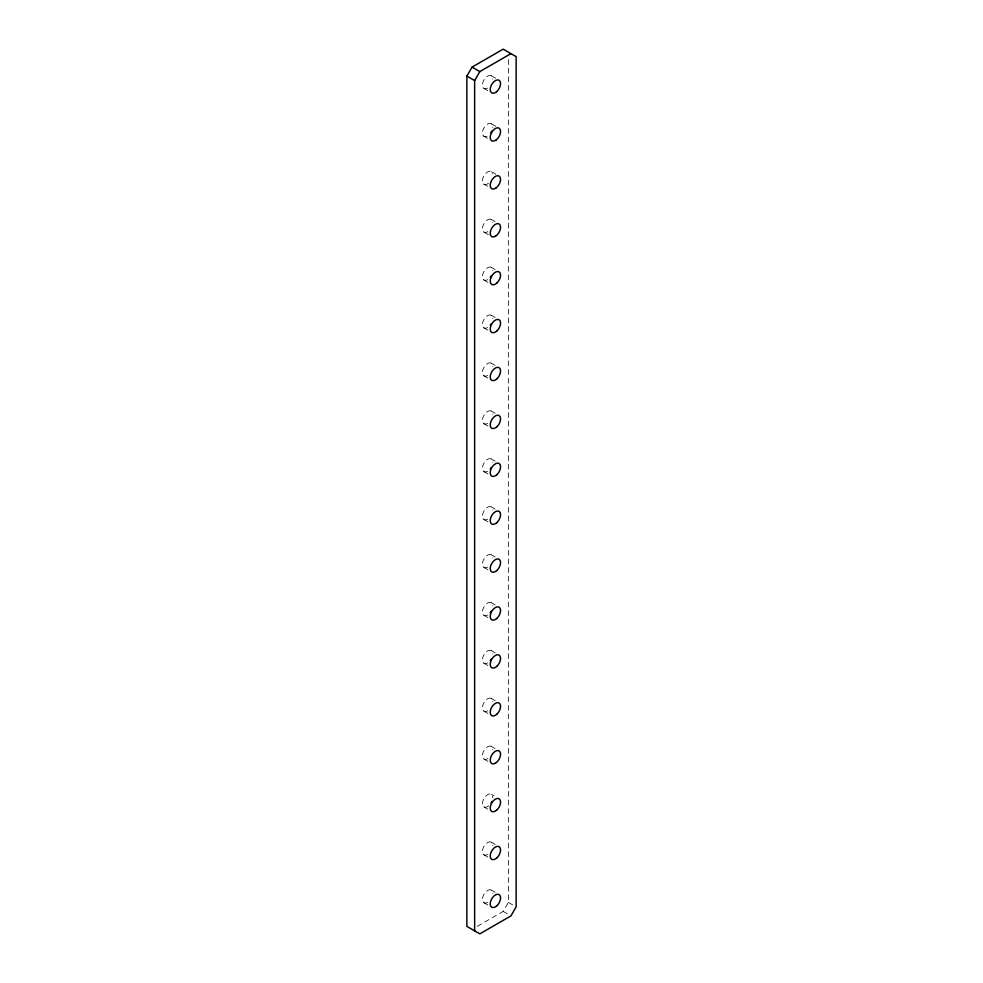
<?xml version="1.0" encoding="UTF-8"?>
<svg xmlns="http://www.w3.org/2000/svg" width="983" height="983" viewBox="0 0 983 983"><rect width="100%" height="100%" fill="white"/><g stroke="black" fill="none" stroke-linecap="round" stroke-linejoin="round"><path stroke-width="0.74" stroke-dasharray="4.92 3.69" d="M477.234 926.367L503.173 911.401L508.358 902.419L508.358 58.28M491.34 75.777L496.526 78.763M483.882 88.396L487.765 90.645M491.647 123.895L496.833 126.893M483.575 136.072L487.457 138.32M491.611 171.767L496.796 174.765M483.611 184.005L487.494 186.254M491.107 219.356L495.002 221.593M484.115 232.234L489.301 235.22M491.279 267.339L495.162 269.588M483.943 280.044L487.838 282.293M491.279 315.248L495.162 317.484M483.943 327.941L487.838 330.19M491.279 363.145L495.162 365.393M483.943 375.85L487.838 378.099M491.279 411.054L495.162 413.29M483.943 423.747L487.838 425.995M491.279 458.95L495.162 461.199M483.943 471.656L487.838 473.904M491.279 506.859L495.162 509.096M483.943 519.552L487.838 521.801M491.279 554.756L495.162 557.005M483.943 567.461L487.838 569.71M491.279 602.665L495.162 604.901M483.943 615.358L487.838 617.607M491.279 650.562L495.162 652.81M483.943 663.267L487.838 665.516M491.279 698.471L495.162 700.707M483.943 711.164L487.838 713.412M491.107 746.281L495.002 748.53M484.115 759.159L487.998 761.407M491.463 794.387L494.056 795.886M483.759 806.859L487.654 809.095M491.303 842.185L495.186 844.434M483.919 854.866L487.814 857.102M491.279 890.07L495.162 892.318M508.358 902.419L513.544 905.404M503.173 911.401L508.358 914.387M483.943 902.775L487.838 905.024M487.605 471.287A7.336 4.239 -60 0 1 482.42 468.301A7.336 4.239 -60 0 1 487.605 459.319A7.336 4.239 -60 0 1 492.802 462.305M488.465 183.305A7.336 4.239 -60 0 1 482.493 181.83A7.336 4.239 -60 0 1 486.757 172.48A7.336 4.239 -60 0 1 492.729 173.954M487.838 231.644A7.336 4.239 -60 0 1 482.432 229.051A7.336 4.239 -60 0 1 487.384 219.946A7.336 4.239 -60 0 1 492.79 222.539M487.605 279.676A7.336 4.239 -60 0 1 482.42 276.69A7.336 4.239 -60 0 1 487.605 267.708A7.336 4.239 -60 0 1 492.802 270.694M487.605 327.585A7.336 4.239 -60 0 1 482.42 324.587A7.336 4.239 -60 0 1 487.605 315.604A7.336 4.239 -60 0 1 492.802 318.603M487.605 375.481A7.336 4.239 -60 0 1 482.42 372.496A7.336 4.239 -60 0 1 487.605 363.513A7.336 4.239 -60 0 1 492.802 366.499M487.605 423.39A7.336 4.239 -60 0 1 482.42 420.392A7.336 4.239 -60 0 1 487.605 411.41A7.336 4.239 -60 0 1 492.802 414.408M487.605 519.196A7.336 4.239 -60 0 1 482.42 516.198A7.336 4.239 -60 0 1 487.605 507.216A7.336 4.239 -60 0 1 492.802 510.214M487.605 567.093A7.336 4.239 -60 0 1 482.42 564.107A7.336 4.239 -60 0 1 487.605 555.125A7.336 4.239 -60 0 1 492.802 558.111M487.605 615.002A7.336 4.239 -60 0 1 482.42 612.004A7.336 4.239 -60 0 1 487.605 603.021A7.336 4.239 -60 0 1 492.802 606.019M487.605 662.898A7.336 4.239 -60 0 1 482.42 659.912A7.336 4.239 -60 0 1 487.605 650.93A7.336 4.239 -60 0 1 492.802 653.916M487.605 710.807A7.336 4.239 -60 0 1 482.42 707.809A7.336 4.239 -60 0 1 487.605 698.827A7.336 4.239 -60 0 1 492.802 701.825M487.851 758.569A7.336 4.239 -60 0 1 482.432 755.976A7.336 4.239 -60 0 1 487.371 746.871A7.336 4.239 -60 0 1 492.79 749.451M488.698 805.851A7.336 4.239 -60 0 1 482.469 804.327A7.336 4.239 -60 0 1 487.421 794.743A7.336 4.239 -60 0 1 492.79 797.938M487.58 854.534A7.336 4.239 -60 0 1 482.42 851.475A7.336 4.239 -60 0 1 487.642 842.517A7.336 4.239 -60 0 1 492.79 845.564M487.605 902.419A7.336 4.239 -60 0 1 482.42 899.42A7.336 4.239 -60 0 1 487.605 890.438A7.336 4.239 -60 0 1 492.802 893.436M487.519 88.126A7.336 4.239 -60 0 1 482.432 84.968A7.336 4.239 -60 0 1 487.703 76.047A7.336 4.239 -60 0 1 492.79 79.193M487.052 136.256A7.336 4.239 -60 0 1 482.456 132.324A7.336 4.239 -60 0 1 488.17 123.711A7.336 4.239 -60 0 1 492.766 127.655"/><path stroke-width="1.47" d="M466.864 76.096L472.049 67.114L503.173 49.15L516.136 56.633L516.136 906.904L510.951 915.886L479.827 933.85L466.864 926.367L466.864 76.096L474.642 80.581L474.642 930.852M474.642 80.581L479.827 71.599L510.951 53.635M472.049 67.114L479.827 71.599M491.279 275.805A7.336 4.239 -60 0 1 490.198 277.378M491.279 323.714A7.336 4.239 -60 0 1 490.198 325.287M491.279 467.416A7.336 4.239 -60 0 1 490.198 468.989M491.279 611.131A7.336 4.239 -60 0 1 490.198 612.704M491.279 659.028A7.336 4.239 -60 0 1 490.198 660.601M491.967 801.366A7.336 4.239 -60 0 1 491.082 803.062M491.795 131.095A7.336 4.239 -60 0 1 490.861 132.766M496.734 666.413A7.336 4.239 -60 0 0 499.057 655.059A7.336 4.239 -60 0 0 490.382 662.751A7.336 4.239 -60 0 0 496.734 666.413M496.734 905.921A7.336 4.239 -60 0 0 499.057 894.567A7.336 4.239 -60 0 0 490.382 902.259A7.336 4.239 -60 0 0 496.734 905.921M496.734 378.996A7.336 4.239 -60 0 0 499.057 367.642A7.336 4.239 -60 0 0 490.382 375.334A7.336 4.239 -60 0 0 496.734 378.996M496.476 810.336A7.336 4.239 -60 0 0 499.241 798.872A7.336 4.239 -60 0 0 490.456 806.121A7.336 4.239 -60 0 0 496.476 810.336M496.734 570.607A7.336 4.239 -60 0 0 499.057 559.253A7.336 4.239 -60 0 0 490.382 566.945A7.336 4.239 -60 0 0 496.734 570.607M496.734 714.322A7.336 4.239 -60 0 0 499.057 702.956A7.336 4.239 -60 0 0 490.382 710.648A7.336 4.239 -60 0 0 496.734 714.322M496.698 858.048A7.336 4.239 -60 0 0 499.081 846.682A7.336 4.239 -60 0 0 490.394 854.313A7.336 4.239 -60 0 0 496.698 858.048M495.629 763.054A7.336 4.239 -60 0 0 499.757 751.467A7.336 4.239 -60 0 0 490.787 757.107A7.336 4.239 -60 0 0 495.629 763.054M496.194 139.93A7.336 4.239 -60 0 0 499.425 128.392A7.336 4.239 -60 0 0 490.554 135.113A7.336 4.239 -60 0 0 496.194 139.93M496.636 91.665A7.336 4.239 -60 0 0 499.118 80.262A7.336 4.239 -60 0 0 490.406 87.794A7.336 4.239 -60 0 0 496.636 91.665M496.243 187.79A7.336 4.239 -60 0 0 499.389 176.264A7.336 4.239 -60 0 0 490.529 183.084A7.336 4.239 -60 0 0 496.243 187.79M495.616 236.129A7.336 4.239 -60 0 0 499.757 224.542A7.336 4.239 -60 0 0 490.787 230.169A7.336 4.239 -60 0 0 495.616 236.129M496.734 283.19A7.336 4.239 -60 0 0 499.057 271.836A7.336 4.239 -60 0 0 490.382 279.528A7.336 4.239 -60 0 0 496.734 283.19M496.734 331.099A7.336 4.239 -60 0 0 499.057 319.733A7.336 4.239 -60 0 0 490.382 327.425A7.336 4.239 -60 0 0 496.734 331.099M496.734 426.905A7.336 4.239 -60 0 0 499.057 415.539A7.336 4.239 -60 0 0 490.382 423.231A7.336 4.239 -60 0 0 496.734 426.905M496.734 474.801A7.336 4.239 -60 0 0 499.057 463.448A7.336 4.239 -60 0 0 490.382 471.14A7.336 4.239 -60 0 0 496.734 474.801M496.734 522.71A7.336 4.239 -60 0 0 499.057 511.344A7.336 4.239 -60 0 0 490.382 519.036A7.336 4.239 -60 0 0 496.734 522.71M496.734 618.516A7.336 4.239 -60 0 0 499.057 607.15A7.336 4.239 -60 0 0 490.382 614.842A7.336 4.239 -60 0 0 496.734 618.516"/></g></svg>
